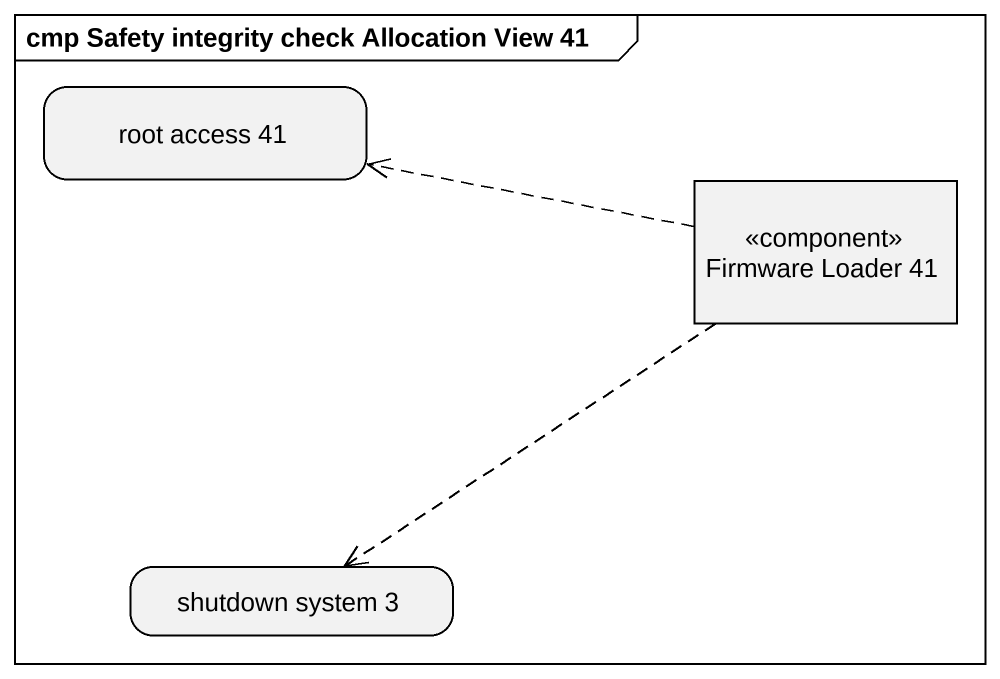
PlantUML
@startuml
mainframe cmp Safety integrity check Allocation View 41
hide empty description
state "root access 41" as root_access_41
state "Firmware Loader 41" as Firmware_Loader_41 <<component>>
state "shutdown system 3" as shutdown_system_3
Firmware_Loader_41 -left[dashed]-> root_access_41
Firmware_Loader_41 -[dashed]-> shutdown_system_3
@enduml
